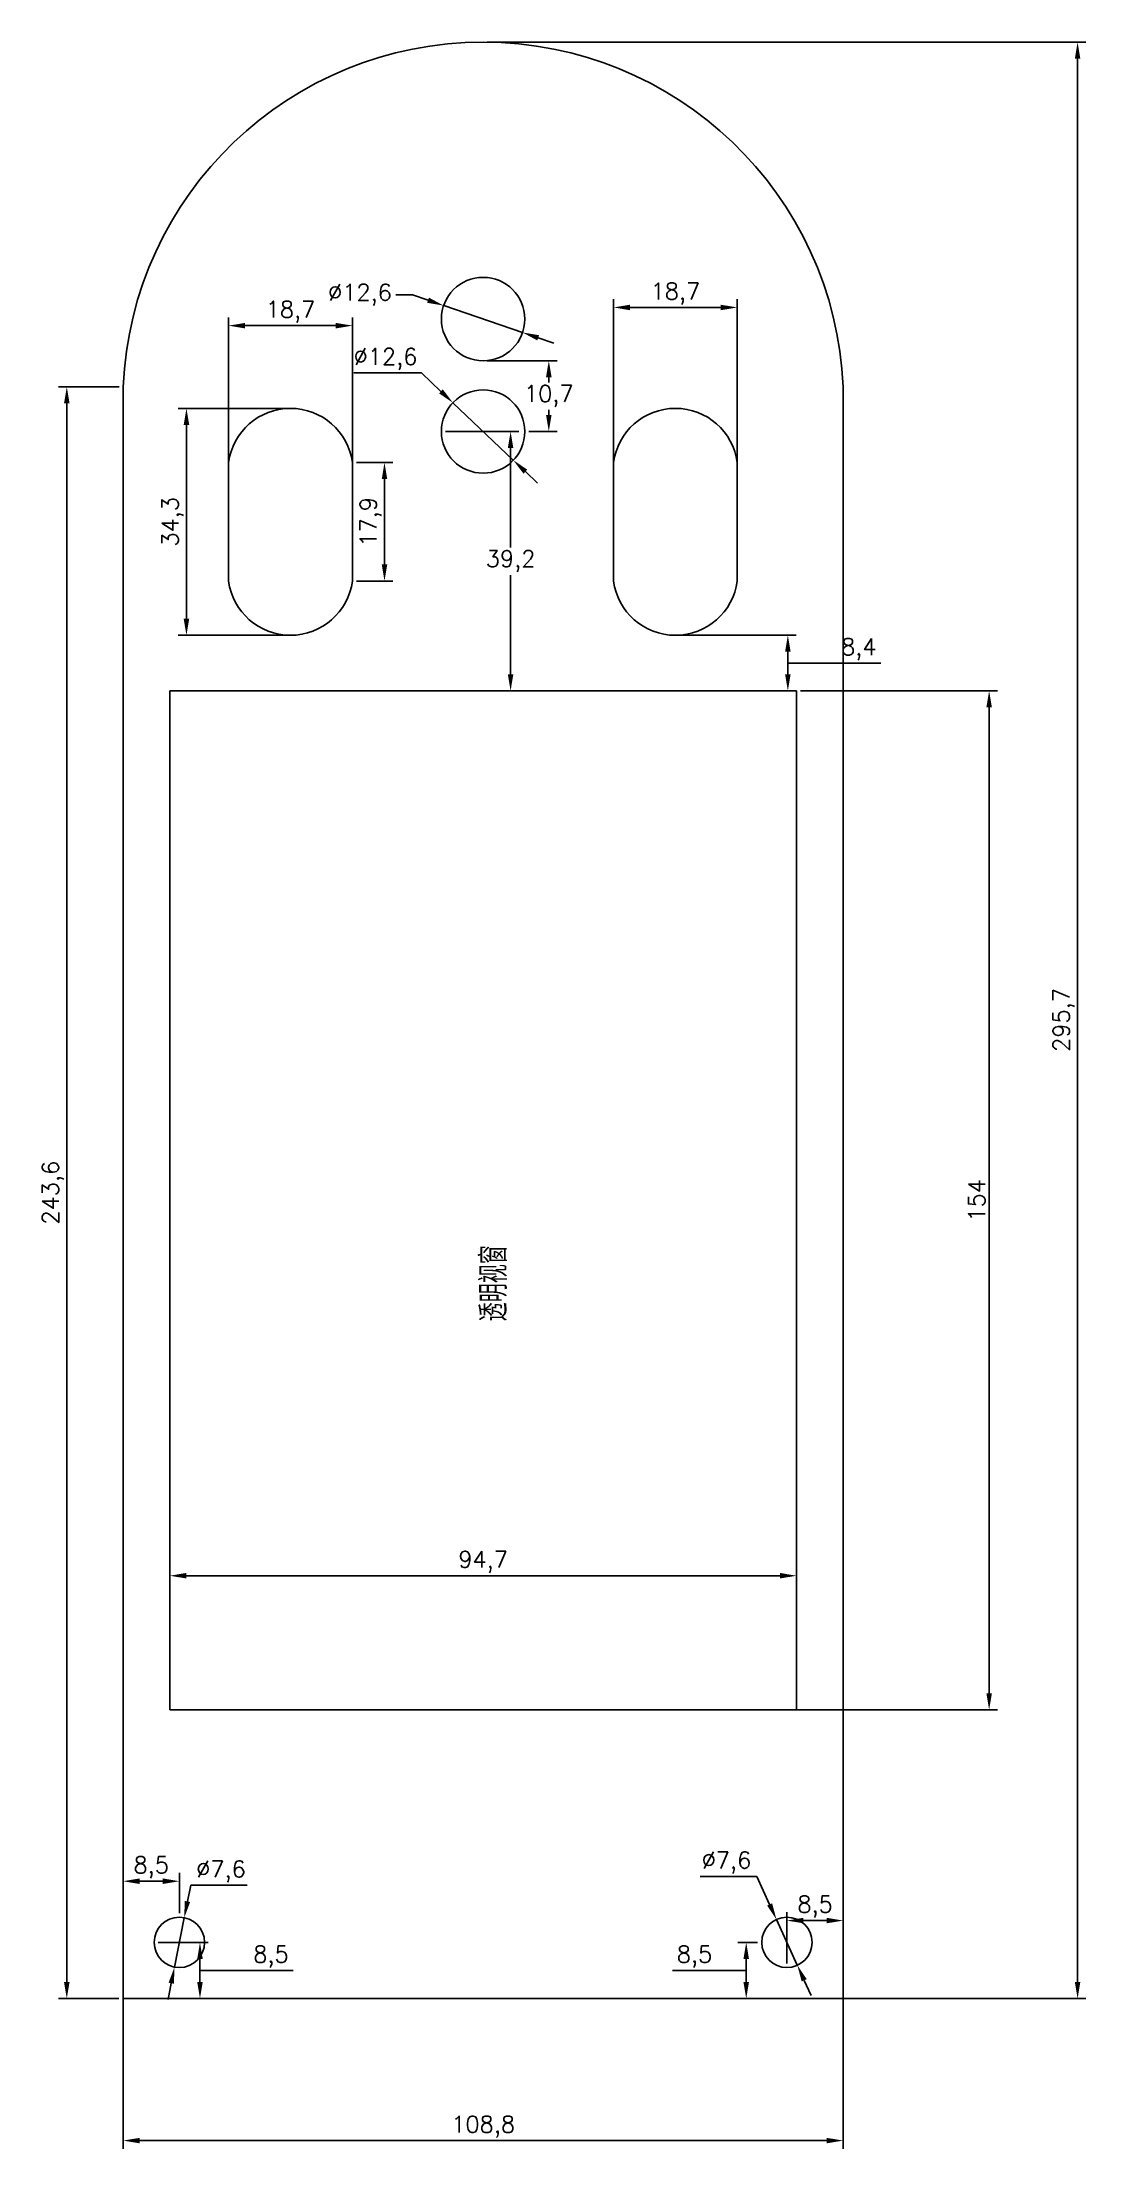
# Model space of a CAD drawing. Header units: millimetres. Extents: x 2336 to 2494, y 566 to 885.
import ezdxf

# ---------------------------------------------------------------- set-up
doc = ezdxf.new("R2010")
doc.units = ezdxf.units.MM
doc.layers.add('0 @ 1', color=7, linetype='Continuous')
doc.styles.get("Standard").update_dxf_attribs({"font": 'txt', "bigfont": 'gbcbig.shx'})
doc.dimstyles.new('Annotative', dxfattribs={"dimscale": 0, "dimtxt": 2.5, "dimasz": 2.5, "dimexe": 1.25, "dimexo": 0.625, "dimtad": 1, "dimtih": 1, "dimtoh": 1, "dimtxsty": 'Standard', "dimcen": 2.5, "dimadec": 0, "dimazin": 0, "dimtfac": 1, "dimtmove": 1, "dimatfit": 3, "dimfxl": 1, "dimarcsym": 0})
doc.dimstyles.new('ISO-25', dxfattribs={"dimtxt": 2.5, "dimasz": 2.5, "dimexe": 1.25, "dimexo": 0.625, "dimtad": 1, "dimtxsty": 'Standard', "dimcen": 2.5, "dimadec": 0, "dimazin": 0, "dimtfac": 1, "dimtmove": 0, "dimatfit": 3, "dimfxl": 1, "dimarcsym": 0})

# ---------------------------------------------------------------- blocks, each defined once
blk = doc.blocks.new('*D1')
at = {"color": 0, "lineweight": -2}
for p, q in [((2450.5, 786.71), (2480.23, 786.71)), ((2478.98, 635.21), (2478.98, 784.21)), ((2450.5, 632.71), (2480.23, 632.71))]:
    blk.add_line(p, q, dxfattribs=at)
at = {"color": 0}
for points in [[(2478.57, 784.21), (2479.4, 784.21), (2478.98, 786.71)], [(2478.57, 635.21), (2479.4, 635.21), (2478.98, 632.71)]]:
    blk.add_solid(points, dxfattribs=at)
at = {"layer": 'Defpoints', "color": 0}
for p in [(2449.88, 786.71), (2478.98, 786.71), (2449.88, 632.71)]:
    blk.add_point(p, dxfattribs=at)
at = {"color": 0, "insert": (2477.11, 709.71), "char_height": 2.5, "attachment_point": 5, "rotation": 90}
blk.add_mtext('154', dxfattribs=at)
blk = doc.blocks.new('*D2')
at = {"color": 0, "lineweight": -2}
for p, q in [((2364.07, 812.88), (2364.07, 843.16)), ((2366.57, 841.91), (2380.27, 841.91)), ((2382.77, 812.88), (2382.77, 843.16))]:
    blk.add_line(p, q, dxfattribs=at)
at = {"color": 0}
for points in [[(2366.57, 842.32), (2366.57, 841.49), (2364.07, 841.91)], [(2380.27, 842.32), (2380.27, 841.49), (2382.77, 841.91)]]:
    blk.add_solid(points, dxfattribs=at)
at = {"layer": 'Defpoints', "color": 0}
for p in [(2382.77, 841.91), (2364.07, 812.26), (2382.77, 812.26)]:
    blk.add_point(p, dxfattribs=at)
at = {"color": 0, "insert": (2373.42, 843.99), "char_height": 2.5, "attachment_point": 5}
blk.add_mtext('18,7', dxfattribs=at)
blk = doc.blocks.new('*D3')
at = {"color": 0, "lineweight": -2}
for p, q in [((2383.39, 821.21), (2388.87, 821.21)), ((2387.62, 805.81), (2387.62, 818.71)), ((2383.39, 803.31), (2388.87, 803.31))]:
    blk.add_line(p, q, dxfattribs=at)
at = {"color": 0}
for points in [[(2387.21, 818.71), (2388.04, 818.71), (2387.62, 821.21)], [(2387.21, 805.81), (2388.04, 805.81), (2387.62, 803.31)]]:
    blk.add_solid(points, dxfattribs=at)
at = {"layer": 'Defpoints', "color": 0}
for p in [(2382.77, 821.21), (2387.62, 821.21), (2382.77, 803.31)]:
    blk.add_point(p, dxfattribs=at)
at = {"color": 0, "insert": (2385.54, 812.26), "char_height": 2.5, "attachment_point": 5, "rotation": 90}
blk.add_mtext('17,9', dxfattribs=at)
blk = doc.blocks.new('*D4')
at = {"color": 0, "lineweight": -2}
for p, q in [((2403.16, 884.76), (2493.6, 884.76)), ((2492.35, 591.56), (2492.35, 882.26)), ((2403.15, 589.06), (2493.6, 589.06))]:
    blk.add_line(p, q, dxfattribs=at)
at = {"color": 0}
for points in [[(2491.93, 882.26), (2492.76, 882.26), (2492.35, 884.76)], [(2491.93, 591.56), (2492.76, 591.56), (2492.35, 589.06)]]:
    blk.add_solid(points, dxfattribs=at)
at = {"layer": 'Defpoints', "color": 0}
for p in [(2402.53, 884.76), (2492.35, 884.76), (2402.53, 589.06)]:
    blk.add_point(p, dxfattribs=at)
at = {"color": 0, "insert": (2490.26, 736.97), "char_height": 2.5, "attachment_point": 5, "rotation": 90}
blk.add_mtext('295,7', dxfattribs=at)
blk = doc.blocks.new('*D5')
at = {"color": 0, "lineweight": -2}
for p, q in [((2348.13, 615.14), (2348.13, 566.35)), ((2456.93, 615.14), (2456.93, 566.35)), ((2350.63, 567.6), (2454.43, 567.6))]:
    blk.add_line(p, q, dxfattribs=at)
at = {"color": 0}
for points in [[(2350.63, 568.01), (2350.63, 567.18), (2348.13, 567.6)], [(2454.43, 568.01), (2454.43, 567.18), (2456.93, 567.6)]]:
    blk.add_solid(points, dxfattribs=at)
at = {"layer": 'Defpoints', "color": 0}
for p in [(2348.13, 615.77), (2456.93, 615.77), (2456.93, 567.6)]:
    blk.add_point(p, dxfattribs=at)
at = {"color": 0, "insert": (2402.53, 569.68), "char_height": 2.5, "attachment_point": 5}
blk.add_mtext('108,8', dxfattribs=at)
blk = doc.blocks.new('*D6')
at = {"color": 0, "lineweight": -2}
for p, q in [((2347.51, 832.66), (2338.37, 832.66)), ((2339.62, 591.56), (2339.62, 830.16)), ((2347.5, 589.06), (2338.37, 589.06))]:
    blk.add_line(p, q, dxfattribs=at)
at = {"color": 0}
for points in [[(2339.2, 830.16), (2340.04, 830.16), (2339.62, 832.66)], [(2339.2, 591.56), (2340.04, 591.56), (2339.62, 589.06)]]:
    blk.add_solid(points, dxfattribs=at)
at = {"layer": 'Defpoints', "color": 0}
for p in [(2339.62, 832.66), (2348.13, 832.66), (2348.13, 589.06)]:
    blk.add_point(p, dxfattribs=at)
at = {"color": 0, "insert": (2337.54, 710.86), "char_height": 2.5, "attachment_point": 5, "rotation": 90}
blk.add_mtext('243,6', dxfattribs=at)
blk = doc.blocks.new('*D7')
at = {"color": 0, "lineweight": -2}
for p, q in [((2422.23, 812.88), (2422.23, 845.91)), ((2424.73, 844.66), (2438.43, 844.66)), ((2440.93, 812.88), (2440.93, 845.91))]:
    blk.add_line(p, q, dxfattribs=at)
at = {"color": 0}
for points in [[(2424.73, 845.07), (2424.73, 844.24), (2422.23, 844.66)], [(2438.43, 845.07), (2438.43, 844.24), (2440.93, 844.66)]]:
    blk.add_solid(points, dxfattribs=at)
at = {"layer": 'Defpoints', "color": 0}
for p in [(2440.93, 844.66), (2422.23, 812.26), (2440.93, 812.26)]:
    blk.add_point(p, dxfattribs=at)
at = {"color": 0, "insert": (2431.58, 846.74), "char_height": 2.5, "attachment_point": 5}
blk.add_mtext('18,7', dxfattribs=at)
blk = doc.blocks.new('*D8')
at = {"color": 0, "lineweight": -2}
for p, q in [((2372.79, 829.41), (2356.45, 829.41)), ((2357.7, 797.61), (2357.7, 826.91)), ((2372.79, 795.11), (2356.45, 795.11))]:
    blk.add_line(p, q, dxfattribs=at)
at = {"color": 0}
for points in [[(2357.28, 826.91), (2358.12, 826.91), (2357.7, 829.41)], [(2357.28, 797.61), (2358.12, 797.61), (2357.7, 795.11)]]:
    blk.add_solid(points, dxfattribs=at)
at = {"layer": 'Defpoints', "color": 0}
for p in [(2357.7, 829.41), (2373.42, 829.41), (2373.42, 795.11)]:
    blk.add_point(p, dxfattribs=at)
at = {"color": 0, "insert": (2355.62, 812.26), "char_height": 2.5, "attachment_point": 5, "rotation": 90}
blk.add_mtext('34,3', dxfattribs=at)
blk = doc.blocks.new('*D9')
at = {"layer": '0 @ 1', "color": 0, "lineweight": -2}
for p, q in [((2355.18, 653.6), (2355.18, 654.22)), ((2357.68, 652.97), (2447.38, 652.97)), ((2449.88, 653.6), (2449.88, 654.22))]:
    blk.add_line(p, q, dxfattribs=at)
at = {"layer": '0 @ 1', "color": 0}
for points in [[(2357.68, 653.39), (2357.68, 652.56), (2355.18, 652.97)], [(2447.38, 653.39), (2447.38, 652.56), (2449.88, 652.97)]]:
    blk.add_solid(points, dxfattribs=at)
at = {"layer": 'Defpoints', "color": 0}
for p in [(2355.18, 652.97), (2449.88, 652.97), (2449.88, 652.97)]:
    blk.add_point(p, dxfattribs=at)
at = {"layer": '0 @ 1', "color": 0, "insert": (2402.53, 655.06), "char_height": 2.5, "attachment_point": 5}
blk.add_mtext('94,7', dxfattribs=at)
blk = doc.blocks.new('*D10')
at = {"layer": '0 @ 1', "color": 0, "lineweight": -2}
for p, q in [((2432.2, 795.11), (2449.82, 795.11)), ((2448.57, 789.21), (2448.57, 792.61)), ((2448.57, 790.91), (2455.96, 790.91)), ((2455.96, 790.91), (2462.63, 790.91)), ((2432.2, 786.71), (2449.82, 786.71))]:
    blk.add_line(p, q, dxfattribs=at)
at = {"layer": '0 @ 1', "color": 0}
for points in [[(2448.15, 792.61), (2448.99, 792.61), (2448.57, 795.11)], [(2448.15, 789.21), (2448.99, 789.21), (2448.57, 786.71)]]:
    blk.add_solid(points, dxfattribs=at)
at = {"layer": 'Defpoints', "color": 0}
for p in [(2431.58, 795.11), (2448.57, 795.11), (2431.58, 786.71)]:
    blk.add_point(p, dxfattribs=at)
at = {"layer": '0 @ 1', "color": 0, "insert": (2459.3, 792.99), "char_height": 2.5, "attachment_point": 5}
blk.add_mtext('8,4', dxfattribs=at)
blk = doc.blocks.new('*D11')
at = {"layer": '0 @ 1', "color": 0, "lineweight": -2}
for p, q in [((2396.85, 825.91), (2407.93, 825.91)), ((2406.68, 823.41), (2406.68, 808.39)), ((2406.68, 789.21), (2406.68, 804.22)), ((2403.15, 786.71), (2407.93, 786.71))]:
    blk.add_line(p, q, dxfattribs=at)
at = {"layer": '0 @ 1', "color": 0}
for points in [[(2406.26, 823.41), (2407.09, 823.41), (2406.68, 825.91)], [(2406.26, 789.21), (2407.09, 789.21), (2406.68, 786.71)]]:
    blk.add_solid(points, dxfattribs=at)
at = {"layer": 'Defpoints', "color": 0}
for p in [(2396.23, 825.91), (2406.68, 825.91), (2402.53, 786.71)]:
    blk.add_point(p, dxfattribs=at)
at = {"layer": '0 @ 1', "color": 0, "insert": (2406.68, 806.31), "char_height": 2.5, "attachment_point": 5}
blk.add_mtext('39,2', dxfattribs=at)
blk = doc.blocks.new('*D12')
at = {"layer": '0 @ 1', "color": 0, "lineweight": -2}
for p, q in [((2403.15, 836.61), (2413.7, 836.61)), ((2412.45, 834.11), (2412.45, 833.34)), ((2412.45, 828.41), (2412.45, 829.17)), ((2409.45, 825.91), (2413.7, 825.91))]:
    blk.add_line(p, q, dxfattribs=at)
at = {"layer": '0 @ 1', "color": 0}
for points in [[(2412.03, 834.11), (2412.87, 834.11), (2412.45, 836.61)], [(2412.03, 828.41), (2412.87, 828.41), (2412.45, 825.91)]]:
    blk.add_solid(points, dxfattribs=at)
at = {"layer": 'Defpoints', "color": 0}
for p in [(2402.53, 836.61), (2412.45, 836.61), (2408.83, 825.91)]:
    blk.add_point(p, dxfattribs=at)
at = {"layer": '0 @ 1', "color": 0, "insert": (2412.45, 831.26), "char_height": 2.5, "attachment_point": 5}
blk.add_mtext('10,7', dxfattribs=at)
blk = doc.blocks.new('*D13')
at = {"layer": '0 @ 1', "color": 0, "lineweight": -2}
for p, q in [((2382.99, 834.78), (2393.2, 834.78)), ((2393.2, 834.78), (2396.15, 831.97)), ((2407.09, 821.57), (2397.96, 830.25)), ((2408.91, 819.84), (2410.72, 818.12))]:
    blk.add_line(p, q, dxfattribs=at)
at = {"layer": '0 @ 1', "color": 0}
for points in [[(2396.44, 832.27), (2395.87, 831.67), (2397.96, 830.25)], [(2409.19, 820.15), (2408.62, 819.54), (2407.09, 821.57)]]:
    blk.add_solid(points, dxfattribs=at)
at = {"layer": 'Defpoints', "color": 0}
for p in [(2397.96, 830.25), (2407.09, 821.57)]:
    blk.add_point(p, dxfattribs=at)
at = {"layer": '0 @ 1', "color": 0, "insert": (2387.78, 836.86), "char_height": 2.5, "attachment_point": 5}
blk.add_mtext('∅12,6', dxfattribs=at)
blk = doc.blocks.new('*D14')
at = {"layer": '0 @ 1', "color": 0, "lineweight": -2}
for p, q in [((2389.33, 846.56), (2391.83, 846.56)), ((2391.83, 846.56), (2394.2, 845.75)), ((2408.49, 840.87), (2396.57, 844.94)), ((2410.86, 840.07), (2413.22, 839.26))]:
    blk.add_line(p, q, dxfattribs=at)
at = {"layer": '0 @ 1', "color": 0}
for points in [[(2394.34, 846.14), (2394.07, 845.36), (2396.57, 844.94)], [(2410.99, 840.46), (2410.72, 839.67), (2408.49, 840.87)]]:
    blk.add_solid(points, dxfattribs=at)
at = {"layer": 'Defpoints', "color": 0}
for p in [(2396.57, 844.94), (2408.49, 840.87)]:
    blk.add_point(p, dxfattribs=at)
at = {"layer": '0 @ 1', "color": 0, "insert": (2383.92, 846.56), "char_height": 2.5, "attachment_point": 5}
blk.add_mtext('∅12,6', dxfattribs=at)
blk = doc.blocks.new('*D15')
at = {"layer": '0 @ 1', "color": 0, "lineweight": -2}
for p, q in [((2348.13, 598.18), (2348.13, 608.05)), ((2350.63, 606.8), (2354.13, 606.8)), ((2356.63, 601.98), (2356.63, 608.05))]:
    blk.add_line(p, q, dxfattribs=at)
at = {"layer": '0 @ 1', "color": 0}
for points in [[(2350.63, 607.22), (2350.63, 606.38), (2348.13, 606.8)], [(2354.13, 607.22), (2354.13, 606.38), (2356.63, 606.8)]]:
    blk.add_solid(points, dxfattribs=at)
at = {"layer": 'Defpoints', "color": 0}
for p in [(2356.63, 606.8), (2356.63, 601.36), (2348.13, 597.56)]:
    blk.add_point(p, dxfattribs=at)
at = {"layer": '0 @ 1', "color": 0, "insert": (2352.38, 608.88), "char_height": 2.5, "attachment_point": 5}
blk.add_mtext('8,5', dxfattribs=at)
blk = doc.blocks.new('*D16')
at = {"layer": '0 @ 1', "color": 0, "lineweight": -2}
for p, q in [((2353.45, 597.56), (2360.99, 597.56)), ((2359.74, 595.06), (2359.74, 591.56)), ((2359.74, 593.31), (2367.14, 593.31)), ((2367.14, 593.31), (2373.81, 593.31)), ((2357.25, 589.06), (2360.99, 589.06))]:
    blk.add_line(p, q, dxfattribs=at)
at = {"layer": '0 @ 1', "color": 0}
for points in [[(2359.33, 595.06), (2360.16, 595.06), (2359.74, 597.56)], [(2359.33, 591.56), (2360.16, 591.56), (2359.74, 589.06)]]:
    blk.add_solid(points, dxfattribs=at)
at = {"layer": 'Defpoints', "color": 0}
for p in [(2352.83, 597.56), (2356.63, 589.06), (2359.74, 589.06)]:
    blk.add_point(p, dxfattribs=at)
at = {"layer": '0 @ 1', "color": 0, "insert": (2370.47, 595.39), "char_height": 2.5, "attachment_point": 5}
blk.add_mtext('8,5', dxfattribs=at)
blk = doc.blocks.new('*D17')
at = {"layer": '0 @ 1', "color": 0, "lineweight": -2}
for p, q in [((2358.34, 606.19), (2357.85, 603.74)), ((2366.88, 606.19), (2358.34, 606.19)), ((2355.89, 593.83), (2357.37, 601.29)), ((2355.41, 591.38), (2354.92, 588.93))]:
    blk.add_line(p, q, dxfattribs=at)
at = {"layer": '0 @ 1', "color": 0}
for points in [[(2357.44, 603.82), (2358.26, 603.66), (2357.37, 601.29)], [(2355, 591.46), (2355.81, 591.3), (2355.89, 593.83)]]:
    blk.add_solid(points, dxfattribs=at)
at = {"layer": 'Defpoints', "color": 0}
for p in [(2357.37, 601.29), (2355.89, 593.83)]:
    blk.add_point(p, dxfattribs=at)
at = {"layer": '0 @ 1', "color": 0, "insert": (2362.92, 608.27), "char_height": 2.5, "attachment_point": 5}
blk.add_mtext('∅7,6', dxfattribs=at)
blk = doc.blocks.new('*D18')
at = {"layer": '0 @ 1', "color": 0, "lineweight": -2}
for p, q in [((2435.34, 607.53), (2443.89, 607.53)), ((2443.89, 607.53), (2445.82, 603.29)), ((2450, 594.1), (2446.85, 601.02)), ((2451.04, 591.82), (2452.08, 589.55))]:
    blk.add_line(p, q, dxfattribs=at)
at = {"layer": '0 @ 1', "color": 0}
for points in [[(2446.19, 603.46), (2445.44, 603.12), (2446.85, 601.02)], [(2451.42, 592), (2450.66, 591.65), (2450, 594.1)]]:
    blk.add_solid(points, dxfattribs=at)
at = {"layer": 'Defpoints', "color": 0}
for p in [(2446.85, 601.02), (2450, 594.1)]:
    blk.add_point(p, dxfattribs=at)
at = {"layer": '0 @ 1', "color": 0, "insert": (2439.3, 609.61), "char_height": 2.5, "attachment_point": 5}
blk.add_mtext('∅7,6', dxfattribs=at)
blk = doc.blocks.new('*D19')
at = {"layer": '0 @ 1', "color": 0, "lineweight": -2}
for p, q in [((2448.43, 594.38), (2448.43, 602.1)), ((2456.93, 594.38), (2456.93, 602.1)), ((2450.93, 600.85), (2454.43, 600.85))]:
    blk.add_line(p, q, dxfattribs=at)
at = {"layer": '0 @ 1', "color": 0}
for points in [[(2450.93, 601.27), (2450.93, 600.44), (2448.43, 600.85)], [(2454.43, 601.27), (2454.43, 600.44), (2456.93, 600.85)]]:
    blk.add_solid(points, dxfattribs=at)
at = {"layer": 'Defpoints', "color": 0}
for p in [(2456.93, 600.85), (2448.43, 593.76), (2456.93, 593.76)]:
    blk.add_point(p, dxfattribs=at)
at = {"layer": '0 @ 1', "color": 0, "insert": (2452.68, 602.94), "char_height": 2.5, "attachment_point": 5}
blk.add_mtext('8,5', dxfattribs=at)
blk = doc.blocks.new('*D20')
at = {"layer": '0 @ 1', "color": 0, "lineweight": -2}
for p, q in [((2444, 597.56), (2441.03, 597.56)), ((2437.8, 593.31), (2431.13, 593.31)), ((2442.28, 593.31), (2437.8, 593.31)), ((2442.28, 595.06), (2442.28, 591.56)), ((2447.8, 589.06), (2441.03, 589.06))]:
    blk.add_line(p, q, dxfattribs=at)
at = {"layer": '0 @ 1', "color": 0}
for points in [[(2441.86, 595.06), (2442.7, 595.06), (2442.28, 597.56)], [(2441.86, 591.56), (2442.7, 591.56), (2442.28, 589.06)]]:
    blk.add_solid(points, dxfattribs=at)
at = {"layer": 'Defpoints', "color": 0}
for p in [(2444.63, 597.56), (2442.28, 589.06), (2448.43, 589.06)]:
    blk.add_point(p, dxfattribs=at)
at = {"layer": '0 @ 1', "color": 0, "insert": (2434.47, 595.39), "char_height": 2.5, "attachment_point": 5}
blk.add_mtext('8,5', dxfattribs=at)

msp = doc.modelspace()

# ---------------------------------------------------------------- linework, layer by layer
at = {"color": 0}
for p, q in [((2348.129, 832.658), (2348.129, 589.058)), ((2456.929, 589.208), (2456.929, 832.657)), ((2364.068, 803.308), (2364.068, 821.208)), ((2382.768, 803.308), (2382.768, 821.208)), ((2422.229, 803.308), (2422.229, 821.208)), ((2440.929, 803.308), (2440.929, 821.208)), ((2355.179, 632.708), (2355.179, 786.708)), ((2355.179, 786.708), (2449.879, 786.708)), ((2364.099, 786.708), (2373.449, 786.708)), ((2422.229, 786.708), (2431.579, 786.708)), ((2449.879, 632.708), (2449.879, 786.708)), ((2449.879, 632.708), (2355.179, 632.708)), ((2348.129, 589.058), (2456.929, 589.057))]:
    msp.add_line(p, q, dxfattribs=at)
msp.add_line((2419.787, 632.708), (2456.929, 632.708))
for centre, radius in [((2402.529, 842.908), 6.3), ((2402.529, 825.908), 6.3), ((2356.629, 597.558), 3.8), ((2448.427, 597.557), 3.8)]:
    msp.add_circle(centre, radius, dxfattribs=at)
for centre, radius, start, end in [((2402.532, 830.31), 54.448, 2.47145, 177.5285), ((2373.418, 819.978), 9.431, 7.49813, 172.50187), ((2431.579, 819.978), 9.431, 7.49813, 172.50187), ((2373.418, 804.539), 9.431, 187.49813, 352.50187), ((2431.579, 804.539), 9.431, 187.49813, 352.50187)]:
    msp.add_arc(centre, radius, start, end, dxfattribs=at)

# ---------------------------------------------------------------- texts
at = {"color": 0, "insert": (2402.125, 691.419), "char_height": 4, "width": 34.60008, "attachment_point": 1, "rotation": 90}
msp.add_mtext('透明视窗', dxfattribs=at)

# ---------------------------------------------------------------- dimensions: what is measured, and where the dimension line sits
at = {"color": 0}
for base, p1, p2, angle, picture, middle in [((2492.346, 884.758), (2402.529, 589.058), (2402.532, 884.758), 90, '*D4', (2492.346, 736.975)), ((2456.929, 567.598), (2348.129, 615.769), (2456.929, 615.769), 180, '*D5', (2402.529, 567.598))]:
    dim = msp.add_linear_dim(base=base, p1=p1, p2=p2, angle=angle, dimstyle='ISO-25', dxfattribs=at)
    dim.commit()
    dim.dimension.update_dxf_attribs({"geometry": picture, "text_midpoint": middle, "dimtype": 160})
for base, p1, p2, angle, picture, middle in [((2440.929, 844.656), (2422.229, 812.258), (2440.929, 812.258), 180, '*D7', (2431.579, 846.74)), ((2382.768, 841.907), (2364.068, 812.258), (2382.768, 812.258), 180, '*D2', (2373.418, 843.991)), ((2339.619, 832.658), (2348.129, 589.058), (2348.135, 832.658), 90, '*D6', (2337.536, 710.858)), ((2357.701, 829.408), (2373.418, 795.108), (2373.418, 829.408), 90, '*D8', (2355.618, 812.258)), ((2387.623, 821.208), (2382.768, 803.308), (2382.768, 821.208), 90, '*D3', (2385.54, 812.258)), ((2478.985, 786.708), (2449.879, 632.708), (2449.879, 786.708), 90, '*D1', (2477.11, 709.708))]:
    dim = msp.add_linear_dim(base=base, p1=p1, p2=p2, angle=angle, dimstyle='ISO-25', dxfattribs=at)
    dim.commit()
    dim.dimension.update_dxf_attribs({"geometry": picture, "text_midpoint": middle})
at = {"layer": '0 @ 1', "color": 0}
for p1, p2, picture, middle in [((2408.492, 840.874), (2396.567, 844.942), '*D14', (2383.918, 846.557)), ((2355.891, 593.83), (2357.368, 601.285), '*D17', (2362.922, 608.273))]:
    dim = msp.add_diameter_dim_2p(p1=p1, p2=p2, dimstyle='Annotative', override={"dimscale": 1, "dimtix": 0, "dimtofl": 1, "dimtmove": 1, "dimatfit": 3}, dxfattribs=at)
    dim.commit()
    dim.dimension.update_dxf_attribs({"geometry": picture, "text_midpoint": middle})
for p1, p2, picture, middle in [((2407.095, 821.567), (2397.964, 830.249), '*D13', (2393.199, 834.78)), ((2450.003, 594.099), (2446.852, 601.016), '*D18', (2443.885, 607.529))]:
    dim = msp.add_diameter_dim_2p(p1=p1, p2=p2, dimstyle='Annotative', override={"dimscale": 1, "dimtix": 0, "dimtofl": 1, "dimtmove": 1, "dimatfit": 3}, dxfattribs=at)
    dim.commit()
    dim.dimension.update_dxf_attribs({"geometry": picture, "text_midpoint": middle, "dimtype": 163})
for base, p1, p2, angle, picture, middle in [((2412.451, 836.608), (2408.829, 825.908), (2402.529, 836.608), 90, '*D12', (2412.451, 831.258)), ((2406.678, 825.908), (2402.529, 786.708), (2396.229, 825.908), 90, '*D11', (2406.678, 806.308)), ((2448.569, 795.108), (2431.579, 786.708), (2431.579, 795.108), 90, '*D10', (2456.59, 792.992)), ((2449.879, 652.973), (2355.179, 652.973), (2449.879, 652.973), 180, '*D9', (2402.529, 655.056)), ((2356.629, 606.802), (2348.129, 597.558), (2356.629, 601.358), 180, '*D15', (2352.379, 608.885)), ((2456.929, 600.855), (2448.427, 593.757), (2456.929, 593.757), 180, '*D19', (2452.678, 602.938)), ((2359.744, 589.058), (2352.829, 597.558), (2356.629, 589.058), 90, '*D16', (2367.765, 595.391)), ((2442.279, 589.058), (2444.627, 597.557), (2448.427, 589.058), 90, '*D20', (2437.175, 595.391))]:
    dim = msp.add_linear_dim(base=base, p1=p1, p2=p2, angle=angle, dimstyle='Annotative', override={"dimscale": 1, "dimtix": 0, "dimtofl": 1, "dimtmove": 1, "dimatfit": 3}, dxfattribs=at)
    dim.commit()
    dim.dimension.update_dxf_attribs({"geometry": picture, "text_midpoint": middle})

doc.saveas('drawing.dxf')
